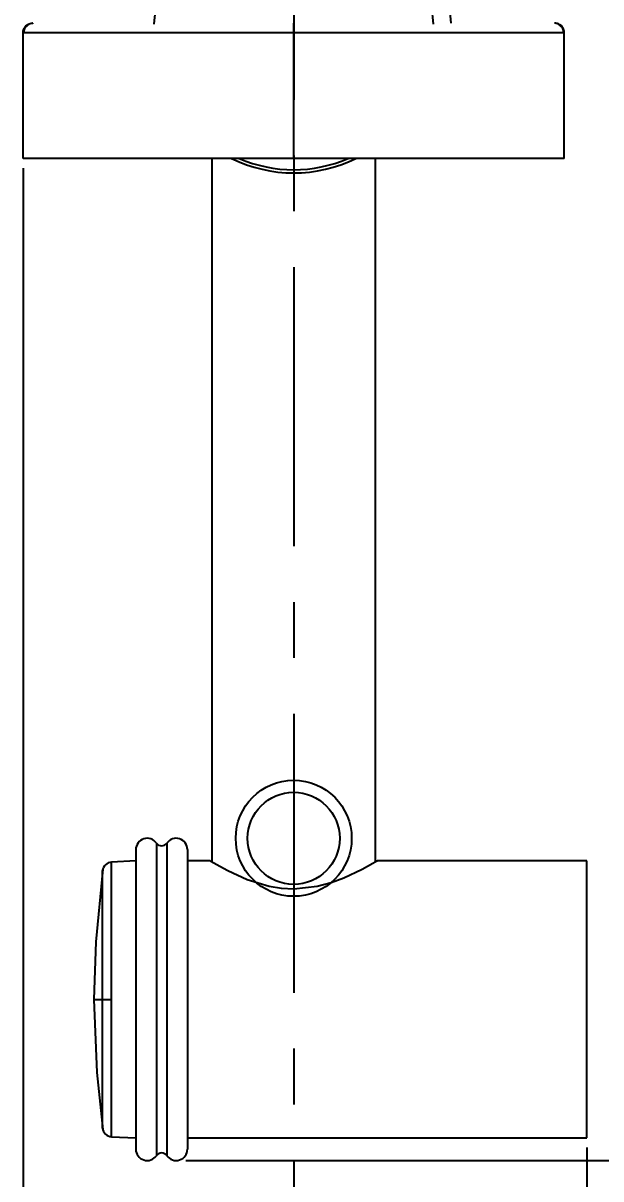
# Model space of a CAD drawing. Extents: x -6747 to -3513, y -1495 to -37.
# Drawn here: x -6746.57 to -6728.64, y -1464.45 to -1428.58 of the extents above; entities that cross this region are included whole.
import ezdxf

# ---------------------------------------------------------------- set-up
doc = ezdxf.new("R2010")
doc.units = 0
doc.header["$LTSCALE"] = 23.1
doc.header["$MEASUREMENT"] = 0
doc.linetypes.add('CENTER', pattern=[0.6, 0.375, -0.075, 0.075, -0.075])
doc.layers.get('0').update_dxf_attribs({"linetype": 'CONTINUOUS'})
doc.layers.get('Defpoints').update_dxf_attribs({"linetype": 'CONTINUOUS'})
doc.styles.get("Standard").update_dxf_attribs({"font": 'txt.shx', "bigfont": 'whgtxt.shx'})
doc.dimstyles.get("Standard").update_dxf_attribs({"dimtxt": 2.5, "dimasz": 0.18, "dimexe": 0.18, "dimexo": 0.0625, "dimgap": 0.09, "dimtad": 0, "dimtih": 1, "dimtoh": 1, "dimdec": 4, "dimzin": 0, "dimdsep": 46, "dimtxsty": 'Standard', "dimcen": 0.09, "dimadec": 0, "dimazin": 0, "dimtp": 0.001, "dimtm": 0.001, "dimtfac": 1, "dimtdec": 4, "dimtofl": 0, "dimtmove": 0, "dimatfit": 0, "dimfxl": 0, "dimtolj": 1, "dimtzin": 0, "dimarcsym": 0})

# ---------------------------------------------------------------- blocks, each defined once
blk = doc.blocks.new('*D58')
at = {"color": 2, "lineweight": -2}
for p, q in [((-6741.52331726027, -1317.884660431618), (-6701.553753641309, -1317.884660431618)), ((-6702.553753641309, -1461.384660431618), (-6702.553753641309, -1320.384660431618)), ((-6741.52331726027, -1463.884660431618), (-6701.553753641309, -1463.884660431618))]:
    blk.add_line(p, q, dxfattribs=at)
at = {"color": 2}
for points in [[(-6702.970420307976, -1320.384660431618), (-6702.137086974642, -1320.384660431618), (-6702.553753641309, -1317.884660431618)], [(-6702.970420307976, -1461.384660431618), (-6702.137086974642, -1461.384660431618), (-6702.553753641309, -1463.884660431618)]]:
    blk.add_solid(points, dxfattribs=at)
at = {"layer": 'Defpoints', "color": 0}
for p in [(-6741.82331726027, -1317.884660431618), (-6702.553753641309, -1317.884660431618), (-6741.82331726027, -1463.884660431618)]:
    blk.add_point(p, dxfattribs=at)
at = {"color": 2, "insert": (-6704.703753641309, -1390.88466043162), "char_height": 2.3, "attachment_point": 5, "rotation": 90}
blk.add_mtext('\\A1;730', dxfattribs=at)
blk = doc.blocks.new('*D60')
at = {"color": 2, "lineweight": -2}
for p, q in [((-6746.573316962247, -1433.0846581428), (-6746.573316962247, -1485.57228682343)), ((-6729.07331726027, -1463.484660431619), (-6729.07331726027, -1485.57228682343)), ((-6744.073316962247, -1484.57228682343), (-6731.57331726027, -1484.57228682343))]:
    blk.add_line(p, q, dxfattribs=at)
at = {"color": 2}
for points in [[(-6744.073316962247, -1484.155620156763), (-6744.073316962247, -1484.988953490096), (-6746.573316962247, -1484.57228682343)], [(-6731.57331726027, -1484.155620156763), (-6731.57331726027, -1484.988953490096), (-6729.07331726027, -1484.57228682343)]]:
    blk.add_solid(points, dxfattribs=at)
at = {"layer": 'Defpoints', "color": 0}
for p in [(-6746.573316962247, -1432.7846581428), (-6729.07331726027, -1463.184660431619), (-6729.07331726027, -1484.57228682343)]:
    blk.add_point(p, dxfattribs=at)
at = {"color": 2, "insert": (-6737.823317111259, -1482.42228682343), "char_height": 2.3, "attachment_point": 5}
blk.add_mtext('\\A1;87', dxfattribs=at)

msp = doc.modelspace()

# ---------------------------------------------------------------- linework, layer by layer
at = {"color": 1, "linetype": 'CENTER'}
msp.add_line((-6738.17331726176, -1311.418051098302), (-6738.17331726176, -1475.170789198371), dxfattribs=at)
for p, q in [((-6746.329216570382, -1428.591411778207), (-6746.336513669019, -1428.596716591592)), ((-6746.271712989335, -1428.589647480721), (-6746.278245658403, -1428.589647480721)), ((-6746.264417380815, -1428.598075577492), (-6746.258664042478, -1428.584676453347)), ((-6746.573316962247, -1432.7846581428), (-6746.573316962247, -1428.884654709572)), ((-6729.773317281877, -1432.7846581428), (-6729.773317281877, -1428.884654709572)), ((-6738.173317075496, -1432.7846581428), (-6746.573316962247, -1432.7846581428)), ((-6740.713317603593, -1432.7846581428), (-6740.713317603593, -1454.620521733041)), ((-6729.773317281877, -1432.7846581428), (-6738.173317075496, -1432.7846581428)), ((-6735.633317292457, -1454.620319077248), (-6735.633317292457, -1432.7846581428)), ((-6743.07331726027, -1454.234660431619), (-6743.07331726027, -1458.884660431618)), ((-6743.073317319875, -1454.584663578744), (-6743.825491308686, -1454.62408020313)), ((-6740.76712718678, -1454.584663578744), (-6741.473317057615, -1454.584663578744)), ((-6729.07331726027, -1454.584660431618), (-6735.57950770927, -1454.584663578744)), ((-6729.07331726027, -1458.884660431618), (-6729.07331726027, -1454.584660431618)), ((-6743.07331726027, -1458.884660431618), (-6743.07331726027, -1463.534660431618)), ((-6741.47331726027, -1458.884660431618), (-6741.47331726027, -1463.534660431618)), ((-6729.07331726027, -1463.184660431619), (-6729.07331726027, -1458.884660431618)), ((-6743.825491308686, -1463.145240660107), (-6743.073317319875, -1463.184660145516)), ((-6741.473317057615, -1463.184660145516), (-6729.07331726027, -1463.184660431619))]:
    msp.add_line(p, q)
at = {"color": 2}
for p, q in [((-6738.173317075496, -1432.7846581428), (-6738.173317075496, -1428.884654709572)), ((-6742.436953623907, -1454.033424580517), (-6742.436953623907, -1463.73589628272)), ((-6742.109680896634, -1454.033424580517), (-6742.109680896634, -1463.73589628272)), ((-6743.825491308686, -1458.884660431618), (-6743.825491308686, -1454.62408020313)), ((-6743.825491308686, -1463.145240660107), (-6743.825491308686, -1458.884660431618))]:
    msp.add_line(p, q, dxfattribs=at)
at = {"flags": 128}
for points in [[(-6746.383733958726, -1428.605716892953), (-6746.522743911271, -1428.720491596932), (-6746.566627830987, -1428.884654709572)], [(-6729.780006087174, -1428.884654709572), (-6729.823890193155, -1428.720491596932), (-6729.962900099134, -1428.605716892953)], [(-6744.101858050351, -1454.844182202096), (-6744.320368678098, -1457.102065750832), (-6744.373316974168, -1458.88466186213)], [(-6735.57950770927, -1454.588394829507), (-6735.5748883493, -1454.585605332131), (-6735.71161916924, -1454.66684646296), (-6736.049594641452, -1454.85474414515), (-6736.620434284931, -1455.124145218606), (-6737.006050259595, -1455.266302296395), (-6737.449390352493, -1455.384081074471), (-6738.173317075496, -1455.459755131478), (-6738.556409538513, -1455.438392826791), (-6738.939502001529, -1455.375092694039), (-6739.614648283248, -1455.168824860329), (-6740.221715629821, -1454.893928238625), (-6740.470953942066, -1454.760449597115), (-6740.656213373666, -1454.654436775918), (-6740.748939574485, -1454.599362084145), (-6740.76712718678, -1454.588394829507)], [(-6744.373316974168, -1458.88466186213), (-6744.287684471135, -1461.152511307473), (-6744.101858050351, -1462.925141522164)]]:
    msp.add_lwpolyline(points, dxfattribs=at)
at = {"color": 2, "flags": 128}
msp.add_lwpolyline([(-6744.107146472459, -1458.88466186213), (-6744.107139021879, -1458.501964279885), (-6744.107118160253, -1458.109348484749), (-6744.107091338163, -1457.763927647347), (-6744.107083887582, -1457.436853119607), (-6744.10708835793, -1457.171505161996), (-6744.107098788743, -1456.887119480843), (-6744.107109219556, -1456.665700146432), (-6744.107128591066, -1456.349199482674), (-6744.107139021879, -1456.199377247567), (-6744.107143492227, -1456.126826473946), (-6744.107144982343, -1456.108945080514), (-6744.107146472459, -1456.104498574013), (-6744.107146472459, -1456.102269360299), (-6744.107146472459, -1456.10213823008), (-6744.107146472459, -1456.102066704507), (-6744.107146472459, -1456.102042862649), (-6744.107146472459, -1456.102042862649), (-6744.107146472459, -1456.102042862649), (-6744.107146472459, -1456.102042862649), (-6744.107146472459, -1456.096046635384), (-6744.107143492227, -1456.044631668801), (-6744.10713455153, -1455.880408951516), (-6744.107116670137, -1455.632858940835), (-6744.107098788743, -1455.422609516854), (-6744.107091338163, -1455.308585831399), (-6744.107089848047, -1455.203145214791), (-6744.107094318395, -1455.0667101829), (-6744.107110709672, -1454.96368951487), (-6744.107128591066, -1454.908054539437), (-6744.10713455153, -1454.884808727975), (-6744.107133061414, -1454.887180992837)], dxfattribs=at)
msp.add_circle((-6738.173317260271, -1453.885004179122), 1.800000000000011)
at = {"color": 2}
msp.add_circle((-6738.173317260271, -1453.885004179122), 1.428571428571388, dxfattribs=at)
for centre, radius, start, end in [((-6738.173317260274, -1428.884660431618), 4.350000000000017, 3.562642817690176, 176.418774067087), ((-6738.173317260271, -1428.884660431618), 4.900000000000196, 3.509321467452131, 24.76891902328344), ((-6738.173317260274, -1428.884660431618), 4.350000000000084, 243.7084447252311, 296.2915552747688), ((-6742.72331726027, -1454.234660431619), 0.3500000000001364, 35.09680122759912, 179.999999999987), ((-6742.27331726027, -1453.918432665602), 0.1999999999998927, 215.096801227422, 324.903198772578), ((-6741.82331726027, -1454.234660431619), 0.3500000000000982, 0, 144.9031987724009), ((-6743.80976532547, -1454.923730584655), 0.3000568439489144, 93.00412955400185, 173.1089730187249), ((-6743.809772250004, -1462.84560055058), 0.3000490803287403, 186.8897806917533, 266.9971167354742), ((-6742.72331726027, -1463.534660431618), 0.3500000000001364, 180.000000000013, 324.9031987724221), ((-6742.27331726027, -1463.850888197634), 0.1999999999998927, 35.09680122742197, 144.903198772578), ((-6741.82331726027, -1463.534660431618), 0.3500000000000982, 215.0968012275991, 0)]:
    msp.add_arc(centre, radius, start, end)
msp.add_arc((-6738.173317260274, -1428.884660431619), 4.249999999999507, 246.584486384543, 293.415513615457, dxfattribs=at)
for points, knots in [([(-6746.57332919961, -1428.884660431618), (-6746.573329199607, -1428.849304435989), (-6746.566885315286, -1428.811159604404), (-6746.537644156812, -1428.737299891636), (-6746.514747776349, -1428.701814004281), (-6746.456166352725, -1428.643234909595), (-6746.420679522159, -1428.620339906997), (-6746.346818529977, -1428.591101568539), (-6746.308673359116, -1428.584659118134), (-6746.273317270848, -1428.584660431826)], [0, 0, 0, 0, 0.25, 0.25, 0.5, 0.5, 0.75, 0.75, 1, 1, 1, 1]), ([(-6729.773317235311, -1428.884654709572), (-6729.777347484065, -1428.846957727306), (-6729.78354715322, -1428.788969044111), (-6729.820782235117, -1428.718823470355), (-6729.860077618153, -1428.671762864579), (-6729.905967906616, -1428.629292379906), (-6729.947678703431, -1428.618972265013), (-6729.962895628948, -1428.60572086684), (-6729.962900192266, -1428.605716892953)], [0, 0, 0, 0, 0.3148300850155816, 0.4842982372143717, 0.6573815250028754, 0.8304678990257591, 0.9999491599732023, 1, 1, 1, 1]), ([(-6741.473317057615, -1454.236763188119), (-6741.473317057615, -1454.236268005401), (-6741.473317057615, -1454.234077258958), (-6741.473317057615, -1454.258602139396), (-6741.473317057615, -1454.316936678169), (-6741.473317057615, -1454.405174880086), (-6741.473317057615, -1454.503552047081), (-6741.473317057615, -1454.603732724506), (-6741.473317057615, -1454.696913053152), (-6741.473317057615, -1454.79997977838), (-6741.473317057615, -1454.919083071847), (-6741.473317057615, -1455.055742573869), (-6741.473317057615, -1455.208831032016), (-6741.473317057615, -1455.352164943441), (-6741.473317057615, -1455.481248423604), (-6741.473317057615, -1455.663733242766), (-6741.473317057615, -1455.931517229372), (-6741.473317057615, -1456.304050946017), (-6741.473317057615, -1456.70612958373), (-6741.473317057615, -1457.2559793562), (-6741.473317057615, -1457.982196121668), (-6741.473317057615, -1458.579167010269), (-6741.473317057615, -1458.88466186213)], [0, 0, 0, 0, 0.01598631049418934, 0.07072531334747652, 0.1255145907127857, 0.1753089185794351, 0.2251582599024612, 0.256069474140059, 0.286909994419409, 0.3177526363947236, 0.3486701328162774, 0.3848004106334659, 0.4208673739936228, 0.4550281650249938, 0.4775441663332389, 0.500181986236803, 0.5630232593804537, 0.6257675281140035, 0.6903806603505145, 0.7550577492109641, 0.8746528548577357, 1, 1, 1, 1])]:
    msp.add_open_spline(points, degree=3, knots=knots)
for points, knots in [([(-6738.173317075496, -1428.884654709572), (-6738.173317075773, -1428.846918083009), (-6738.173317076201, -1428.788864653916), (-6738.173317074104, -1428.719018185657), (-6738.173317080946, -1428.670965370209), (-6738.173317055312, -1428.63224351883), (-6738.173317175704, -1428.594838580727), (-6738.173316663443, -1428.588672755086), (-6738.173316330438, -1428.584664532418)], [0, 0, 0, 0, 0.2394496781193689, 0.368365595333878, 0.4999884108812456, 0.6316349372324414, 0.7605366611310608, 1, 1, 1, 1]), ([(-6738.173317075496, -1428.884654709572), (-6738.461354192887, -1428.884654709572), (-6739.040378053714, -1428.884654709572), (-6739.893802063227, -1428.884654709572), (-6740.721923759952, -1428.884654709572), (-6741.515981222631, -1428.884654709572), (-6742.267985913593, -1428.884654709572), (-6742.972501699654, -1428.884654709572), (-6743.625207408231, -1428.884654709572), (-6744.292526729608, -1428.884654709572), (-6744.938609323924, -1428.884654709572), (-6745.524403266323, -1428.884654709572), (-6745.989365998055, -1428.884654709572), (-6746.321184185009, -1428.884654709572), (-6746.51703398367, -1428.884654709572), (-6746.541918748198, -1428.884654709572), (-6746.55215433312, -1428.884654709572)], [0, 0, 0, 0, 0.05131330127469347, 0.1031520731940907, 0.1560764855812725, 0.2105871786428312, 0.26705519079125, 0.3257745027596405, 0.3869330396584221, 0.4506136517209233, 0.5393772659731857, 0.6322615242991427, 0.7287266118446579, 0.8280173286810061, 0.9292602011522981, 0.9999999999999999, 0.9999999999999999, 0.9999999999999999, 0.9999999999999999]), ([(-6729.794479538476, -1428.884654709572), (-6729.804715205437, -1428.884654709572), (-6729.829600132822, -1428.884654709572), (-6730.025449968947, -1428.884654709572), (-6730.357269156441, -1428.884654709572), (-6730.822231762219, -1428.884654709572), (-6731.408024727168, -1428.884654709572), (-6732.054108165746, -1428.884654709572), (-6732.721426085855, -1428.884654709572), (-6733.374133381804, -1428.884654709572), (-6734.078647829268, -1428.884654709572), (-6734.830653262108, -1428.884654709572), (-6735.624710572964, -1428.884654709572), (-6736.452832671273, -1428.884654709572), (-6737.306256585247, -1428.884654709572), (-6737.885280203373, -1428.884654709572), (-6738.173317075496, -1428.884654709572)], [0, 0, 0, 0, 0.07073996515948008, 0.1719828226874267, 0.2712735314085462, 0.3677386018520256, 0.4606228327148085, 0.5493864379155075, 0.6130670150234503, 0.6742255842694371, 0.7329448394349094, 0.78941287749801, 0.8439235426929435, 0.8968479875370033, 0.9486867511223591, 1, 1, 1, 1]), ([(-6744.107133061414, -1462.882142731423), (-6744.107131972955, -1462.881207982239), (-6744.107129262718, -1462.878880476982), (-6744.107113451872, -1462.822839085955), (-6744.107092256549, -1462.722613552819), (-6744.107086851156, -1462.601762357321), (-6744.10709066347, -1462.476245616304), (-6744.107098344749, -1462.346764796982), (-6744.107115369075, -1462.161195248911), (-6744.10713208517, -1461.920824030259), (-6744.107141475753, -1461.624239341717), (-6744.107124381243, -1461.281485103377), (-6744.107100304694, -1460.863763842427), (-6744.107091221719, -1460.300015615378), (-6744.107099195208, -1459.636877303989), (-6744.10713102375, -1459.130462058569), (-6744.107146472459, -1458.88466186213)], [0, 0, 0, 0, 0.04856515576514695, 0.1209261878487742, 0.1877942596343261, 0.2500637857008243, 0.291606898003092, 0.3330514536482259, 0.3812243239587168, 0.4580425658450427, 0.5200254552898207, 0.5848402731854313, 0.6724255310068468, 0.7584076217188297, 0.8827376257395472, 1, 1, 1, 1]), ([(-6744.107146440825, -1458.884660431618), (-6744.102915975449, -1458.884660431618), (-6744.093243785006, -1458.884660431618), (-6744.061672035322, -1458.884660431618), (-6744.039743294671, -1458.884660431618), (-6743.986685005517, -1458.884660431618), (-6743.955661039739, -1458.884660431618), (-6743.890946793387, -1458.884660431618), (-6743.857381699659, -1458.884660431618), (-6743.825491308686, -1458.884660431618)], [0, 0, 0, 0, 0.25, 0.25, 0.5, 0.5, 0.75, 0.75, 1, 1, 1, 1])]:
    msp.add_open_spline(points, degree=3, knots=knots, dxfattribs=at)
for points in [[(-6729.962900192266, -1428.605716892953), (-6730.073314350819, -1428.584664532418)], [(-6729.773317281877, -1428.884654709572), (-6729.794479538476, -1428.884654709572)]]:
    msp.add_open_spline(points, degree=1)
msp.add_open_spline([(-6744.373317260271, -1458.884660431618), (-6744.373317260271, -1458.884660431618), (-6744.283432195391, -1458.884660431618), (-6744.107146440825, -1458.884660431618)], degree=3, dxfattribs=at)

# ---------------------------------------------------------------- dimensions: what is measured, and where the dimension line sits
dim = msp.add_linear_dim(base=(-6702.553753641309, -1317.884660431618), p1=(-6741.82331726027, -1463.884660431618), p2=(-6741.82331726027, -1317.884660431618), angle=90, dimstyle='Standard', override={"dimtxt": 2.3, "dimasz": 2.5, "dimexe": 1, "dimexo": 0.3, "dimgap": 1, "dimtad": 1, "dimtih": 0, "dimtoh": 0, "dimdec": 0, "dimlfac": 5, "dimcen": 0, "dimclrd": 2, "dimclre": 2, "dimclrt": 2, "dimtp": 0.1, "dimtm": 0, "dimtfac": 0.5, "dimtdec": 2, "dimatfit": 3})
dim.commit()
dim.dimension.update_dxf_attribs({"geometry": '*D58', "text_midpoint": (-6704.703753641309, -1390.88466043162)})
dim = msp.add_linear_dim(base=(-6729.07331726027, -1484.57228682343), p1=(-6746.573316962247, -1432.7846581428), p2=(-6729.07331726027, -1463.184660431619), dimstyle='Standard', override={"dimtxt": 2.3, "dimasz": 2.5, "dimexe": 1, "dimexo": 0.3, "dimgap": 1, "dimtad": 1, "dimtih": 0, "dimtoh": 0, "dimdec": 0, "dimlfac": 5, "dimcen": 0, "dimclrd": 2, "dimclre": 2, "dimclrt": 2, "dimtp": 0.1, "dimtm": 0, "dimtfac": 0.5, "dimtdec": 2, "dimatfit": 3})
dim.commit()
dim.dimension.update_dxf_attribs({"geometry": '*D60', "text_midpoint": (-6737.823317111259, -1482.42228682343)})

doc.saveas('drawing.dxf')
